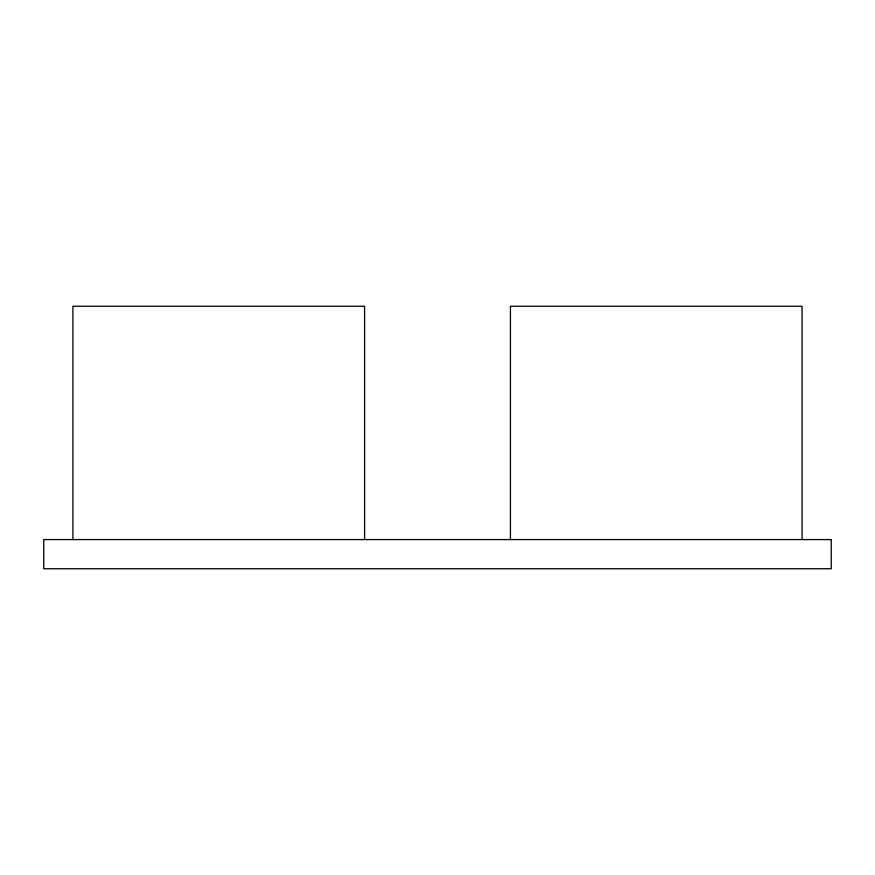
<?xml version="1.0" encoding="UTF-8"?>
<svg xmlns="http://www.w3.org/2000/svg" width="875" height="875" viewBox="0 0 875 875"><rect width="100%" height="100%" fill="white"/><g stroke="black" fill="none" stroke-linecap="round" stroke-linejoin="round"><path stroke-width="1.31" d="M802.08 539.58L802.08 306.25L510.42 306.25L510.42 539.58M364.58 539.58L364.58 306.25L72.92 306.25L72.92 539.58M831.25 539.58L43.75 539.58L43.75 568.75L831.25 568.75L831.25 539.58"/></g></svg>
